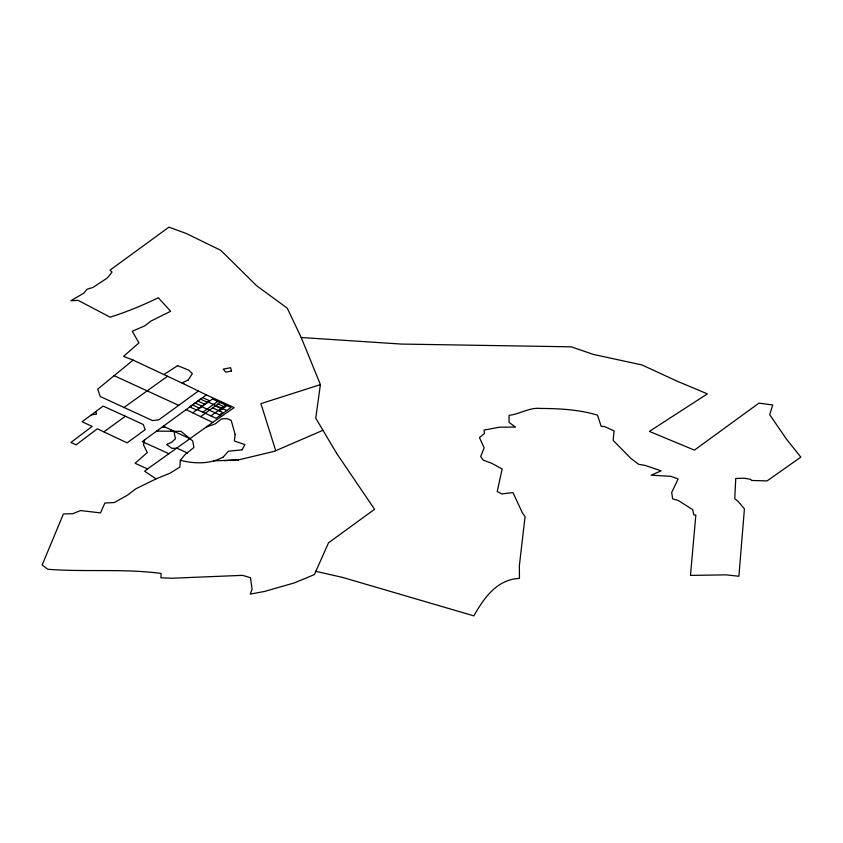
<?xml version="1.0" encoding="UTF-8"?>
<svg xmlns="http://www.w3.org/2000/svg" width="843" height="843" viewBox="0 0 843 843"><rect width="100%" height="100%" fill="white"/><g stroke="black" fill="none" stroke-linecap="round" stroke-linejoin="round"><path stroke-width="1.26" d="M156.619 431.131L180.992 431.342L192.72 440.973L193.932 447.454L184.88 454.746L180.297 460.341L179.875 467.001L170.001 473.218L156.071 478.877L135.628 488.908L127.693 495.062L114.248 502.554L104.88 503.029L100.496 512.892L80.454 510.563L72.709 513.714L63.404 513.977L42.15 565L47.83 569.267C85.533 572.218 123.689 568.424 161.15 573.451L160.887 577.792L172.246 578.224L242.552 575.337L250.487 577.74L252.068 589.299L250.234 594.104L264.502 591.47L294.449 582.882L314.397 574.578L328.538 542.797L374.577 509.288L336.599 453.302M171.118 431.258L171.213 429.919L163.373 426.2M186.113 409.624L212.626 422.438L234.175 407.633L206.345 394.872L144.648 439.856L143.521 445.03L147.314 452.596L135.049 463.271L147.536 468.95L212.657 422.459M235.176 434.598L234.343 441.005L244.934 444.609L242.025 449.814M320.382 384.619L315.756 418.202L336.631 453.313M188.137 380.088L192.33 373.649L188.748 370.172L177.599 365.63M223.406 456.853L228.39 451.226L242.067 449.825M184.385 384.166L133.12 360.109L97.693 389.15L100.328 396.547L152.435 420.562L158.674 419.919L198.274 391.099M147.536 468.95L144.627 471.216L156.071 478.877M167.631 376.199L123.9 407.538M144.648 439.856L142.246 441.616L168.99 453.724M103.942 431.816L125.386 416.231L143.194 424.472L145.217 429.624L127.135 442.838L97.335 428.802L76.123 444.851L70.907 442.48L92.172 426.41L82.098 421.742L103.141 406.105L125.386 416.231M192.71 412.817L209.37 400.699L202.605 397.601M202.836 412.206L217.736 401.363M200.634 416.642L221.203 401.689M210.929 415.905L225.829 405.072M219.422 410.973L227.452 405.135L220.708 402.048M219.591 414.851L222.794 412.512L212.689 407.886M164.111 374.376L177.631 365.651M181.835 382.922L188.168 380.098M274.238 451.332L322.932 430.309M180.297 460.341C194.691 463.829 210.044 464.419 223.448 456.874M206.661 426.874L215.26 423.881L221.467 418.982L226.809 418.571L231.182 420.351L235.208 434.609M274.281 451.342L238.453 459.899L213.637 460.889M224.185 460.647L238.485 459.92M91.392 414.83L96.471 414.134L95.965 411.447M161.919 427.264L165.217 427.275M133.152 360.119L123.584 356.368L138.926 342.869L132.288 331.288L144.943 325.746L150.897 321.099L170.623 311.288L158.315 297.727C142.678 305.366 126.808 311.889 110.159 317.189L78.146 300.371L70.865 300.719L83.773 293.185L86.987 289.286L92.993 287.4L107.293 278.011L112.035 272.089L110.001 270.171L168.958 227.146L185.987 233.385L220.771 250.318L256.567 285.693L287.284 308.211L301.225 337.516L401.479 344.07L571.301 346.821L593.145 354.345L642.05 364.977L676.803 381.025L707.382 393.871L649.373 431.395L694.421 450.13L758.932 403.133L772.757 404.977L769.68 414.682L786.793 439.582L800.85 457.127L767.077 480.9L751.556 480.468L750.723 479.34L744.411 478.213L735.739 478.476L734.738 498.719L738.11 501.416L744.432 508.782L738.889 576.243L726.076 574.863L690.48 575.4L695.833 515.073L693.726 514.788L692.725 509.657L678.172 500.415L672.651 498.877L671.702 492.438L678.109 478.929L670.849 476.327L651.165 475.178L661.07 470.868L645.222 465.42L638.688 464.335L630.838 458.329L613.103 440.352L614.104 430.952L604.589 426.558L601.207 426.358L597.466 415.156C579.267 409.603 559.657 408.539 540.658 408.444C529.309 407.253 519.994 414.113 509.098 415.346L509.024 422.375L515.431 427.074L499.52 427.19L483.987 430.109L484.462 433.534L479.456 437.601L484.156 447.875L480.7 456.548L483.25 460.152L491.585 463.197L502.133 468.982L497.222 491.522L501.669 493.893L512.987 492.618L522.249 512.597L525.063 516.633L519.372 565.537L519.436 578.382C496.696 579.457 483.914 598.214 473.829 615.854L342.384 577.36L315.493 571.269M187.494 452.997L176.988 448.223L171.867 448.339L166.629 444.493L171.835 442.196L175.439 438.781L173.943 431.353L171.213 429.919M114.111 375.683L178.684 405.346M173.943 431.353L190.065 438.718M218.031 403.987L224.775 407.074M208.263 402.048L226.83 410.552M207.273 402.227L200.529 399.139L189.823 406.927L196.567 410.014M215.365 405.936L222.099 409.024M197.852 401.089L204.596 404.176M195.176 403.028L201.92 406.115M201.835 406.716L220.402 415.23M192.499 404.977L199.243 408.065M206.377 394.882L184.354 384.155M301.225 337.516L320.414 384.629L260.93 403.649L275.735 450.71M212.499 398.96L197.599 409.803L216.166 418.307L231.066 407.475L212.499 398.96M231.519 371.057L225.787 372.142L223.237 369.108L230.582 367.727L231.519 371.057"/></g></svg>
